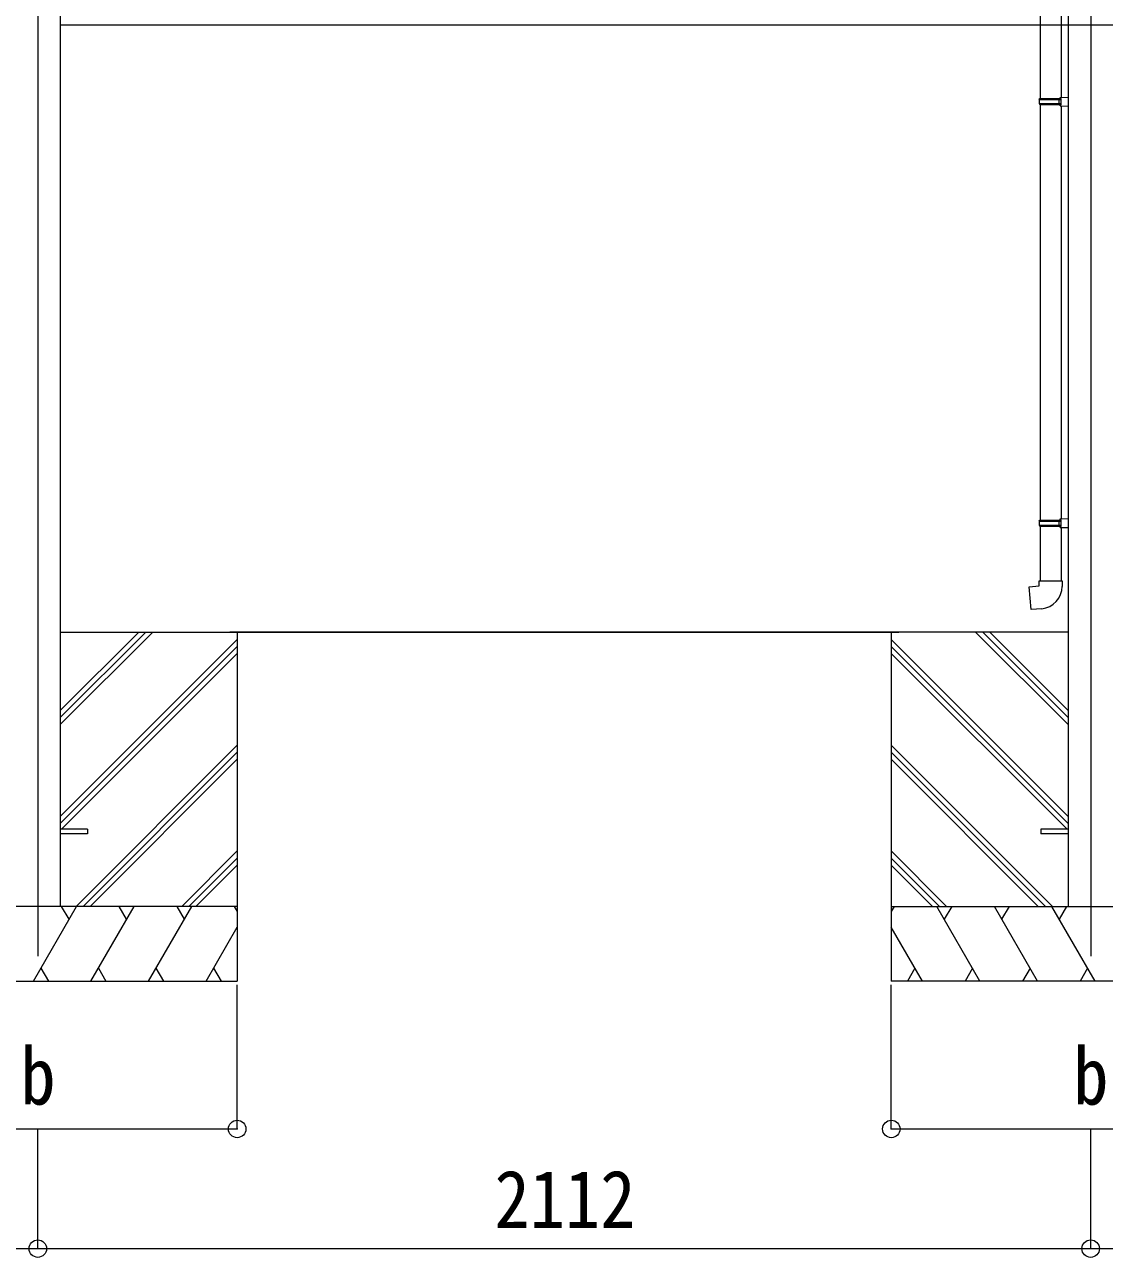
# Model space of a CAD drawing. Units: millimetres at full size; details may follow other scales. Extents: x -9783 to 9892, y -6828 to 6752.
# Drawn here: x 825 to 2991, y -1951 to 521 of the extents above; entities that cross this region are included whole.
import ezdxf
from ezdxf.enums import TextEntityAlignment as Align

# ---------------------------------------------------------------- set-up
doc = ezdxf.new("R2010")
doc.units = ezdxf.units.MM
doc.header["$LTSCALE"] = 35
doc.header["$PDMODE"] = 32
doc.header["$PDSIZE"] = 35
for name, color, linetype, lineweight in [('0-0_0', 7, 'Continuous', 9), ('0-1_本体', 4, 'Continuous', 9), ('0-2_部品', 7, 'Continuous', 9), ('0-8_PARTS2', 2, 'Continuous', 9), ('0-A_寸法', 4, 'Continuous', 9), ('1-1_GLASS', 4, 'Continuous', 9)]:
    doc.layers.add(name, color=color, linetype=linetype, lineweight=lineweight)
doc.styles.add('ＭＳ ゴシック', font='')
doc.styles.get('ＭＳ ゴシック').set_extended_font_data('MS Gothic')

msp = doc.modelspace()

# ---------------------------------------------------------------- linework, layer by layer
at = {"layer": '0-0_0'}
for p, q in [((896.49, -882.55), (1082.13, -696.92)), ((896.49, -868.41), (1067.98, -696.92)), ((896.49, -854.27), (1053.84, -696.92)), ((896.49, -696.92), (2578.09, -696.92)), ((896.49, -1066.4), (1251.29, -711.6)), ((2918.09, -696.92), (1236.5, -696.92)), ((1251.29, -696.92), (1251.29, -1396.92)), ((2563.29, -696.92), (2563.29, -1396.92)), ((2918.09, -1066.4), (2563.29, -711.6)), ((2918.09, -882.55), (2732.46, -696.92)), ((2918.09, -868.41), (2746.61, -696.92)), ((2918.09, -854.27), (2760.75, -696.92)), ((896.49, -1080.54), (1251.29, -725.74)), ((898.75, -1092.42), (1251.29, -739.89)), ((2918.09, -1080.54), (2563.29, -725.74)), ((2915.83, -1092.42), (2563.29, -739.89)), ((928.1, -1246.92), (1251.29, -923.73)), ((942.24, -1246.92), (1251.29, -937.87)), ((2886.49, -1246.92), (2563.29, -923.73)), ((2872.34, -1246.92), (2563.29, -937.87)), ((956.39, -1246.92), (1251.29, -952.02)), ((2858.2, -1246.92), (2563.29, -952.02)), ((1140.24, -1246.92), (1251.29, -1135.86)), ((2674.35, -1246.92), (2563.29, -1135.86)), ((1154.38, -1246.92), (1251.29, -1150.01)), ((2660.21, -1246.92), (2563.29, -1150.01)), ((1168.52, -1246.92), (1251.29, -1164.15)), ((2646.07, -1246.92), (2563.29, -1164.15)), ((1251.29, -1246.92), (451.29, -1246.92)), ((842.45, -1396.92), (929.05, -1246.92)), ((914.05, -1272.9), (899.05, -1246.92)), ((957.92, -1396.92), (1044.52, -1246.92)), ((1029.52, -1272.9), (1014.52, -1246.92)), ((1073.39, -1396.92), (1159.99, -1246.92)), ((1129.99, -1246.92), (1144.99, -1272.9)), ((1245.46, -1246.92), (1251.29, -1257.02)), ((2563.29, -1246.92), (3363.29, -1246.92)), ((2569.13, -1246.92), (2563.29, -1257.02)), ((2741.2, -1396.92), (2654.59, -1246.92)), ((2684.6, -1246.92), (2669.6, -1272.9)), ((2856.67, -1396.92), (2770.07, -1246.92)), ((2785.07, -1272.9), (2800.07, -1246.92)), ((2972.14, -1396.92), (2885.54, -1246.92)), ((2900.54, -1272.9), (2915.54, -1246.92)), ((1188.86, -1396.92), (1251.29, -1288.78)), ((2625.73, -1396.92), (2563.29, -1288.78)), ((857.45, -1370.94), (872.45, -1396.92)), ((972.92, -1370.94), (987.92, -1396.92)), ((1088.39, -1370.94), (1103.39, -1396.92)), ((1203.86, -1370.94), (1218.86, -1396.92)), ((2610.73, -1370.94), (2595.73, -1396.92)), ((2726.2, -1370.94), (2711.2, -1396.92)), ((2841.67, -1370.94), (2826.67, -1396.92)), ((2957.14, -1370.94), (2942.14, -1396.92)), ((451.29, -1396.92), (1251.29, -1396.92)), ((3363.29, -1396.92), (2563.29, -1396.92))]:
    msp.add_line(p, q, dxfattribs=at)
at = {"layer": '0-1_本体'}
for points in [[(878.79, 1629.46), (896.49, 1629.46), (896.49, -1246.92)], [(2935.79, 1629.46), (2918.09, 1629.46), (2918.09, -1246.92)]]:
    msp.add_lwpolyline(points, dxfattribs=at)
at = {"layer": '0-2_部品'}
for p, q in [((2862.09, 1317), (2862.09, 372.81)), ((2904.09, 1314.44), (2904.09, 375.37)), ((2860.09, 370.81), (2861.09, 372.81)), ((2860.09, 370.81), (2904.09, 370.81)), ((2860.09, 370.81), (2860.09, 362.81)), ((2861.09, 372.81), (2904.09, 372.81)), ((2899.62, 370.81), (2899.19, 372.81)), ((2902.09, 375.31), (2918.09, 375.78)), ((2902.09, 373.31), (2902.09, 375.31)), ((2902.09, 373.31), (2904.09, 373.31)), ((2918.09, 375.78), (2918.09, 357.84)), ((2860.09, 362.81), (2904.09, 362.81)), ((2860.09, 362.81), (2861.09, 360.81)), ((2861.09, 360.81), (2904.09, 360.81)), ((2862.09, 360.81), (2862.09, -472.35)), ((2902.09, 358.31), (2902.09, 360.31)), ((2902.09, 358.31), (2918.09, 357.84)), ((2904.09, 358.26), (2904.09, -469.79)), ((2902.09, -469.85), (2918.09, -469.38)), ((2918.09, -469.38), (2918.09, -487.32)), ((2860.09, -474.35), (2861.09, -472.35)), ((2860.09, -474.35), (2904.09, -474.35)), ((2860.09, -474.35), (2860.09, -482.35)), ((2860.09, -482.35), (2904.09, -482.35)), ((2860.09, -482.35), (2861.09, -484.35)), ((2861.09, -472.35), (2904.09, -472.35)), ((2861.09, -484.35), (2904.09, -484.35)), ((2862.09, -484.35), (2862.09, -594.35)), ((2899.62, -474.35), (2899.19, -472.35)), ((2902.09, -471.85), (2902.09, -469.85)), ((2902.09, -471.85), (2904.09, -471.85)), ((2902.09, -486.85), (2902.09, -484.85)), ((2902.09, -486.85), (2918.09, -487.32)), ((2904.09, -486.9), (2904.09, -594.35)), ((2860.09, -594.35), (2906.09, -594.35)), ((2860.09, -604.35), (2860.09, -594.35)), ((2906.09, -594.35), (2906.09, -605.26))]:
    msp.add_line(p, q, dxfattribs=at)
at = {"layer": '0-2_部品', "color": 4}
for p, q in [((951.09, -1092.42), (896.29, -1092.42)), ((2863.29, -1092.44), (2863.29, -1101.44)), ((2918.09, -1092.44), (2863.29, -1092.44)), ((2918.09, -1101.44), (2863.29, -1101.44))]:
    msp.add_line(p, q, dxfattribs=at)
at = {"layer": '0-2_部品'}
for points in [[(2899.62, 370.81), (2899.62, 362.81), (2899.19, 360.81)], [(2902.09, 360.31), (2904.09, 360.31), (2904.09, 373.31)], [(2899.62, -474.35), (2899.62, -482.35), (2899.19, -484.35)], [(2902.09, -484.85), (2904.09, -484.85), (2904.09, -471.85)], [(2865.02, -650.09), (2844.18, -651.91), (2840.17, -606.09), (2860.09, -604.35)]]:
    msp.add_lwpolyline(points, dxfattribs=at)
at = {"layer": '0-2_部品', "color": 4}
msp.add_lwpolyline([(951.09, -1092.42), (951.09, -1101.42), (896.29, -1101.42)], dxfattribs=at)
at = {"layer": '0-2_部品'}
msp.add_arc((2861.09, -605.26), 45, 275, 0, dxfattribs=at)
at = {"layer": '0-8_PARTS2'}
for p, q in [((851.29, 1603.08), (851.29, -1346.92)), ((2963.29, 1603.08), (2963.29, -1346.92))]:
    msp.add_line(p, q, dxfattribs=at)
at = {"layer": '0-A_寸法', "color": 6}
for p, q in [((1251.29, -1693.31), (1251.29, -1404.34)), ((2563.29, -1693.31), (2563.29, -1404.34)), ((451.29, -1693.31), (1251.29, -1693.31)), ((851.29, -1933.29), (851.29, -1693.31)), ((2563.29, -1693.31), (3363.29, -1693.31)), ((2963.29, -1933.29), (2963.29, -1693.31)), ((2963.29, -1933.29), (2963.29, -1693.31)), ((-2048.71, -1933.29), (851.29, -1933.29)), ((851.29, -1933.29), (2963.29, -1933.29)), ((2963.29, -1933.29), (5863.29, -1933.29))]:
    msp.add_line(p, q, dxfattribs=at)
for p in [(1251.29, -1693.31), (2563.29, -1693.31), (851.29, -1933.29), (2963.29, -1933.29)]:
    msp.add_point(p, dxfattribs=at)
at = {"layer": '1-1_GLASS'}
for p, q in [((896.49, 520.97), (1907.29, 520.97)), ((1907.29, 520.97), (5818.09, 520.97))]:
    msp.add_line(p, q, dxfattribs=at)

# ---------------------------------------------------------------- texts
at = {"layer": '0-A_寸法', "color": 7, "style": 'ＭＳ ゴシック', "width": 0.9}
for s, p in [('b', (816.29, -1678.81)), ('b', (2928.29, -1678.81)), ('2112', (1767.29, -1926.29))]:
    msp.add_text(s, height=115.5, dxfattribs=at).set_placement(p, align=Align.BOTTOM_LEFT)

doc.saveas('drawing.dxf')
